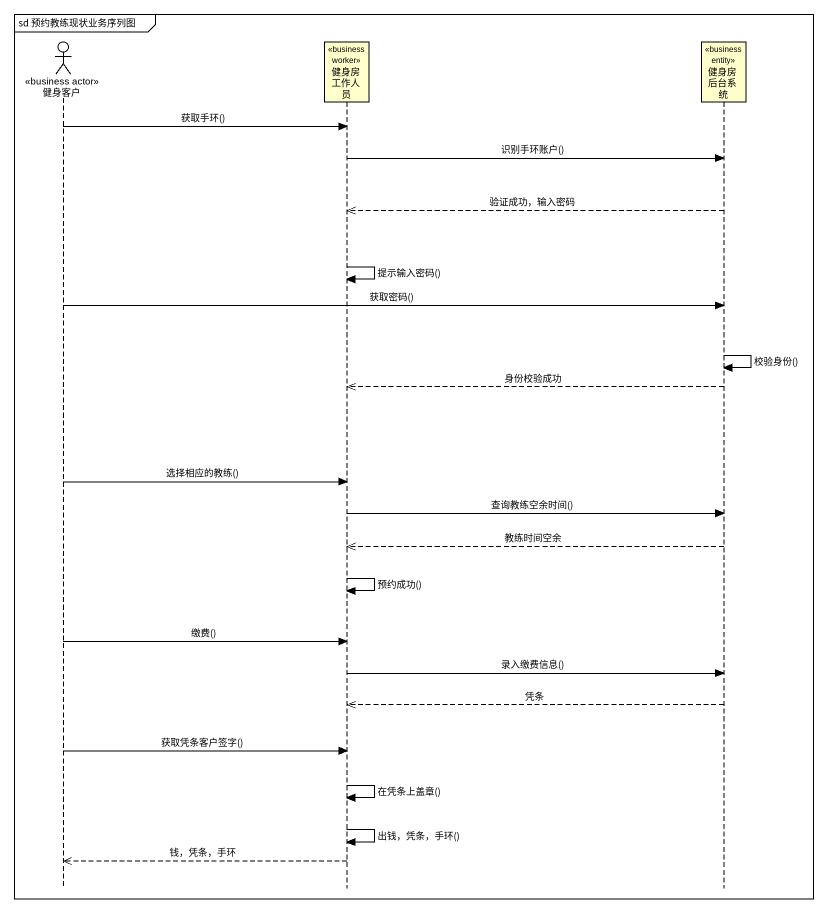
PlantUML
@startuml
mainframe sd 预约教练现状业务序列图
hide footbox
actor 健身客户 <<business actor>>
participant 健身房工作人员 <<business worker>>
participant 健身房后台系统 <<business entity>>

健身客户 -> 健身房工作人员 : 获取手环()
健身房工作人员 -> 健身房后台系统 : 识别手环账户()
健身房后台系统 -->> 健身房工作人员 : 验证成功，输入密码
健身房工作人员 -> 健身房工作人员 : 提示输入密码()
健身客户 -> 健身房后台系统 : 获取密码()
健身房后台系统 -> 健身房后台系统 : 校验身份()
健身房后台系统 -->> 健身房工作人员 : 身份校验成功
健身客户 -> 健身房工作人员 : 选择相应的教练()
健身房工作人员 -> 健身房后台系统 : 查询教练空余时间()
健身房后台系统 -->> 健身房工作人员 : 教练时间空余
健身房工作人员 -> 健身房工作人员 : 预约成功()
健身客户 -> 健身房工作人员 : 缴费()
健身房工作人员 -> 健身房后台系统 : 录入缴费信息()
健身房后台系统 -->> 健身房工作人员 : 凭条
健身客户 -> 健身房工作人员 : 获取凭条客户签字()
健身房工作人员 -> 健身房工作人员 : 在凭条上盖章()
健身房工作人员 -> 健身房工作人员 : 出钱，凭条，手环()
健身房工作人员 -->> 健身客户 : 钱，凭条，手环
@enduml
